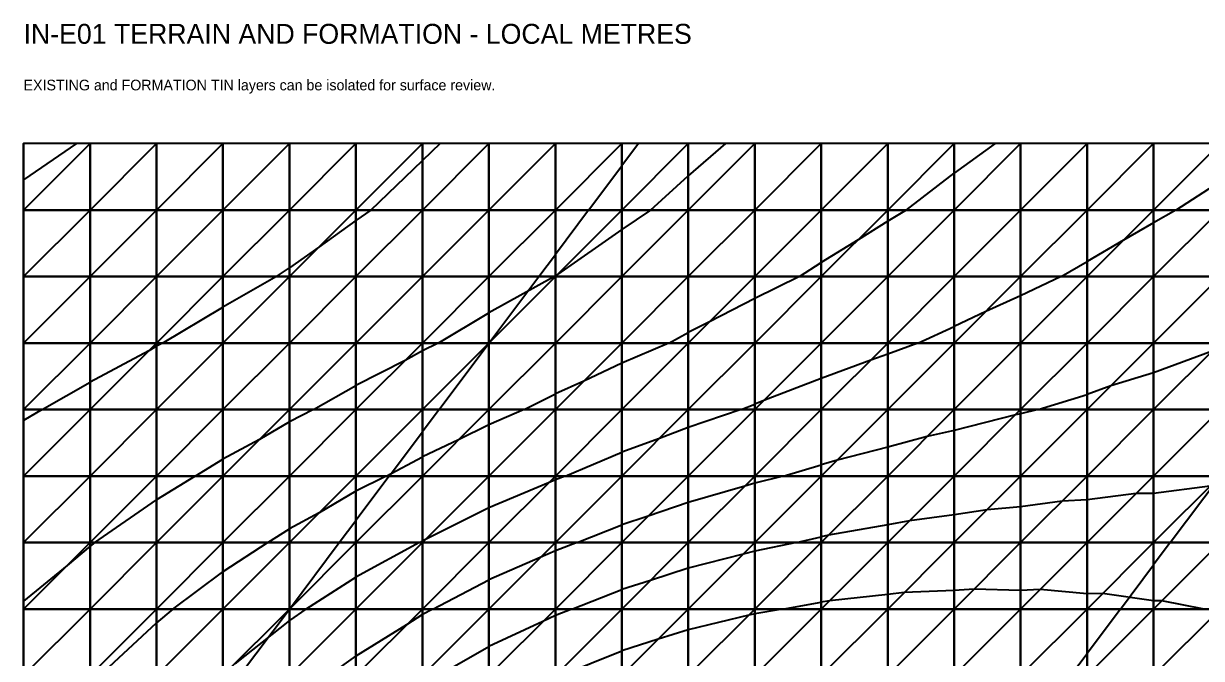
# Model space of a CAD drawing. Header units: metres. Extents: x -8 to 301, y -8 to 258.
# Drawn here: x 0 to 177.2, y 162.6 to 258 of the extents above; entities that cross this region are included whole.
import ezdxf

# ---------------------------------------------------------------- set-up
doc = ezdxf.new("R2010")
doc.units = ezdxf.units.M
for name, color, linetype in [('BOUNDARY', 7, 'Continuous'), ('EXISTING_CONTOUR', 8, 'Continuous'), ('EXISTING_TIN', 8, 'Continuous'), ('FORMATION_CONTOUR', 4, 'Continuous'), ('FORMATION_TIN', 4, 'Continuous'), ('SECTION', 3, 'Continuous'), ('TEXT', 7, 'Continuous')]:
    doc.layers.add(name, color=color, linetype=linetype)

msp = doc.modelspace()

# ---------------------------------------------------------------- linework, layer by layer
at = {"layer": 'BOUNDARY'}
msp.add_lwpolyline([(0, 0), (300, 0), (300, 240), (0, 240)], close=True, dxfattribs=at)
at = {"layer": 'EXISTING_CONTOUR'}
for p, q in [((7.95, 240, 101), (0, 234.57, 101)), ((62.65, 240, 101.5), (60, 237.44, 101.5)), ((105.62, 240, 102), (100, 235.14, 102)), ((146.15, 240, 102.5), (140, 235.53, 102.5)), ((52.24, 230, 101.5), (60, 237.44, 101.5)), ((94.34, 230, 102), (100, 235.14, 102)), ((132.78, 230, 102.5), (140, 235.53, 102.5)), ((173.34, 230, 103), (180, 234.32, 103)), ((52.24, 230, 101.5), (50, 228.41, 101.5)), ((94.34, 230, 102), (90, 227.1, 102)), ((132.78, 230, 102.5), (130, 228.31, 102.5)), ((173.34, 230, 103), (170, 228.07, 103)), ((50, 228.41, 101.5), (44.42, 224.42, 101.5)), ((90, 227.1, 102), (80.31, 220.31, 102)), ((130, 228.31, 102.5), (125.54, 225.54, 102.5)), ((170, 228.07, 103), (165.49, 225.49, 103)), ((125.54, 225.54, 102.5), (120, 222.11, 102.5)), ((165.49, 225.49, 103), (160, 222.29, 103)), ((44.42, 224.42, 101.5), (40, 221.34, 101.5)), ((116.71, 220, 102.5), (120, 222.11, 102.5)), ((156.07, 220, 103), (160, 222.29, 103)), ((38.07, 220, 101.5), (30, 215.39, 101.5)), ((38.07, 220, 101.5), (40, 221.34, 101.5)), ((79.86, 220, 102), (70, 214.54, 102)), ((79.86, 220, 102), (80, 220.1, 102)), ((80.31, 220.31, 102), (80, 220.1, 102)), ((116.71, 220, 102.5), (110, 216.69, 102.5)), ((156.07, 220, 103), (150, 217.13, 103)), ((110, 216.69, 102.5), (103.2, 213.2, 102.5)), ((150, 217.13, 103), (144.77, 214.77, 103)), ((20.91, 210, 101.5), (30, 215.39, 101.5)), ((62.38, 210, 102), (70, 214.54, 102)), ((144.77, 214.77, 103), (140, 212.52, 103)), ((103.2, 213.2, 102.5), (100, 211.58, 102.5)), ((97.06, 210, 102.5), (100, 211.58, 102.5)), ((134.54, 210, 103), (140, 212.52, 103)), ((20, 209.52, 101.5), (18.85, 208.85, 101.5)), ((20.91, 210, 101.5), (20, 209.52, 101.5)), ((62.38, 210, 102), (60, 208.83, 102)), ((97.06, 210, 102.5), (90, 206.98, 102.5)), ((134.54, 210, 103), (130, 208.35, 103)), ((18.85, 208.85, 101.5), (10, 204.14, 101.5)), ((57.4, 207.4, 102), (50, 203.62, 102)), ((60, 208.83, 102), (57.4, 207.4, 102)), ((127.45, 207.45, 103), (120, 204.66, 103)), ((130, 208.35, 103), (127.45, 207.45, 103)), ((178.8, 208.8, 103.5), (170, 205.52, 103.5)), ((90, 206.98, 102.5), (84.28, 204.28, 102.5)), ((2.82, 200, 101.5), (10, 204.14, 101.5)), ((84.28, 204.28, 102.5), (80, 202.35, 102.5)), ((120, 204.66, 103), (111.38, 201.38, 103)), ((170, 205.52, 103.5), (163.56, 203.56, 103.5)), ((43.61, 200, 102), (50, 203.62, 102)), ((75.31, 200, 102.5), (80, 202.35, 102.5)), ((152.62, 200, 103.5), (160, 202.27, 103.5)), ((163.56, 203.56, 103.5), (160, 202.27, 103.5)), ((107.95, 200, 103), (110, 200.84, 103)), ((111.38, 201.38, 103), (110, 200.84, 103)), ((2.82, 200, 101.5), (0, 198.36, 101.5)), ((43.61, 200, 102), (40, 198.14, 102)), ((75.31, 200, 102.5), (70, 197.71, 102.5)), ((107.95, 200, 103), (100, 197.31, 103)), ((149.2, 199.2, 103.5), (140, 196.86, 103.5)), ((150, 199.35, 103.5), (149.2, 199.2, 103.5)), ((152.62, 200, 103.5), (150, 199.35, 103.5)), ((40, 198.14, 102), (35.49, 195.49, 102)), ((70, 197.71, 102.5), (65.43, 195.43, 102.5)), ((100, 197.31, 103), (95.67, 195.67, 103)), ((140, 196.86, 103.5), (135.95, 195.95, 103.5)), ((35.49, 195.49, 102), (30, 192.55, 102)), ((65.43, 195.43, 102.5), (60, 192.92, 102.5)), ((95.67, 195.67, 103), (90, 193.58, 103)), ((135.95, 195.95, 103.5), (130, 194.35, 103.5)), ((81.49, 190, 103), (90, 193.58, 103)), ((130, 194.35, 103.5), (122.39, 192.39, 103.5)), ((25.81, 190, 102), (30, 192.55, 102)), ((54.53, 190, 102.5), (60, 192.92, 102.5)), ((114.25, 190, 103.5), (120, 191.7, 103.5)), ((122.39, 192.39, 103.5), (120, 191.7, 103.5)), ((25.81, 190, 102), (20, 186.45, 102)), ((54.53, 190, 102.5), (50, 187.72, 102.5)), ((81.49, 190, 103), (80, 189.44, 103)), ((114.25, 190, 103.5), (110, 188.93, 103.5)), ((78.98, 188.98, 103), (70, 185.22, 103)), ((80, 189.44, 103), (78.98, 188.98, 103)), ((108.5, 188.5, 103.5), (100, 186.03, 103.5)), ((110, 188.93, 103.5), (108.5, 188.5, 103.5)), ((178.47, 188.47, 104), (170, 187.4, 104)), ((10.7, 180, 102), (20, 186.45, 102)), ((50, 187.72, 102.5), (44.46, 184.46, 102.5)), ((156.25, 186.25, 104), (150, 185.37, 104)), ((160, 186.41, 104), (156.25, 186.25, 104)), ((167.37, 187.37, 104), (160, 186.41, 104)), ((170, 187.4, 104), (167.37, 187.37, 104)), ((44.46, 184.46, 102.5), (40, 182.05, 102.5)), ((70, 185.22, 103), (60.46, 180.46, 103)), ((100, 186.03, 103.5), (93.98, 183.98, 103.5)), ((144.95, 184.95, 104), (140, 184.16, 104)), ((150, 185.37, 104), (144.95, 184.95, 104)), ((83.29, 180, 103.5), (90, 182.66, 103.5)), ((93.98, 183.98, 103.5), (90, 182.66, 103.5)), ((130, 182.69, 104), (121.1, 181.1, 104)), ((133.3, 183.3, 104), (130, 182.69, 104)), ((140, 184.16, 104), (133.3, 183.3, 104)), ((36.74, 180, 102.5), (40, 182.05, 102.5)), ((116.27, 180, 104), (120, 180.86, 104)), ((121.1, 181.1, 104), (120, 180.86, 104)), ((10, 179.47, 102), (6.56, 176.56, 102)), ((10.7, 180, 102), (10, 179.47, 102)), ((36.74, 180, 102.5), (30, 175.61, 102.5)), ((59.55, 180, 103), (50, 174.82, 103)), ((59.55, 180, 103), (60, 180.25, 103)), ((60.46, 180.46, 103), (60, 180.25, 103)), ((83.29, 180, 103.5), (80, 178.78, 103.5)), ((116.27, 180, 104), (110, 178.71, 104)), ((77.74, 177.74, 103.5), (70, 174.42, 103.5)), ((80, 178.78, 103.5), (77.74, 177.74, 103.5)), ((108.28, 178.28, 104), (100, 176.14, 104)), ((110, 178.71, 104), (108.28, 178.28, 104)), ((6.56, 176.56, 102), (0, 171.21, 102)), ((22.47, 170, 102.5), (30, 175.61, 102.5)), ((100, 176.14, 104), (94.31, 174.31, 104)), ((42.48, 170, 103), (50, 174.82, 103)), ((61.55, 170, 103.5), (70, 174.42, 103.5)), ((94.31, 174.31, 104), (90, 172.95, 104)), ((82.46, 170, 104), (90, 172.95, 104)), ((130, 172.2, 104.5), (121.24, 171.24, 104.5)), ((132.48, 172.48, 104.5), (130, 172.2, 104.5)), ((140, 172.78, 104.5), (132.48, 172.48, 104.5)), ((142.99, 172.99, 104.5), (140, 172.78, 104.5)), ((150, 172.82, 104.5), (142.99, 172.99, 104.5)), ((152.93, 172.93, 104.5), (150, 172.82, 104.5)), ((160, 172.31, 104.5), (152.93, 172.93, 104.5)), ((162.33, 172.33, 104.5), (160, 172.31, 104.5)), ((170, 171.24, 104.5), (162.33, 172.33, 104.5)), ((114.18, 170, 104.5), (120, 171.05, 104.5)), ((121.24, 171.24, 104.5), (120, 171.05, 104.5)), ((171.23, 171.23, 104.5), (170, 171.24, 104.5)), ((177.61, 170, 104.5), (171.23, 171.23, 104.5)), ((22.47, 170, 102.5), (20, 167.93, 102.5)), ((42.48, 170, 103), (40, 168.29, 103)), ((60, 169.17, 103.5), (57.63, 167.63, 103.5)), ((61.55, 170, 103.5), (60, 169.17, 103.5)), ((80, 169.05, 104), (78.13, 168.13, 104)), ((82.46, 170, 104), (80, 169.05, 104)), ((109.09, 169.09, 104.5), (100, 166.91, 104.5)), ((110, 169.3, 104.5), (109.09, 169.09, 104.5)), ((114.18, 170, 104.5), (110, 169.3, 104.5)), ((11.48, 160, 102.5), (20, 167.93, 102.5)), ((40, 168.29, 103), (31.78, 161.78, 103)), ((57.63, 167.63, 103.5), (50, 162.95, 103.5)), ((78.13, 168.13, 104), (70, 164.37, 104)), ((100, 166.91, 104.5), (95.46, 165.46, 104.5)), ((95.46, 165.46, 104.5), (90, 163.75, 104.5)), ((62.35, 160, 104), (70, 164.37, 104)), ((80.76, 160, 104.5), (90, 163.75, 104.5)), ((45.91, 160, 103.5), (50, 162.95, 103.5))]:
    msp.add_line(p, q, dxfattribs=at)
at = {"layer": 'EXISTING_TIN'}
for points in [[(0, 230, 101.05), (10, 230, 101.12), (10, 240, 101.02)], [(0, 230, 101.05), (10, 240, 101.02), (0, 240, 100.94)], [(10, 230, 101.12), (20, 230, 101.2), (20, 240, 101.1)], [(10, 230, 101.12), (20, 240, 101.1), (10, 240, 101.02)], [(20, 230, 101.2), (30, 230, 101.28), (30, 240, 101.18)], [(20, 230, 101.2), (30, 240, 101.18), (20, 240, 101.1)], [(30, 230, 101.28), (40, 230, 101.38), (40, 240, 101.27)], [(30, 230, 101.28), (40, 240, 101.27), (30, 240, 101.18)], [(40, 230, 101.38), (50, 230, 101.48), (50, 240, 101.37)], [(40, 230, 101.38), (50, 240, 101.37), (40, 240, 101.27)], [(50, 230, 101.48), (60, 230, 101.58), (60, 240, 101.47)], [(50, 230, 101.48), (60, 240, 101.47), (50, 240, 101.37)], [(60, 230, 101.58), (70, 230, 101.7), (70, 240, 101.58)], [(60, 230, 101.58), (70, 240, 101.58), (60, 240, 101.47)], [(70, 230, 101.7), (80, 230, 101.82), (80, 240, 101.69)], [(70, 230, 101.7), (80, 240, 101.69), (70, 240, 101.58)], [(80, 230, 101.82), (90, 230, 101.94), (90, 240, 101.81)], [(80, 230, 101.82), (90, 240, 101.81), (80, 240, 101.69)], [(90, 230, 101.94), (100, 230, 102.07), (100, 240, 101.93)], [(90, 230, 101.94), (100, 240, 101.93), (90, 240, 101.81)], [(100, 230, 102.07), (110, 230, 102.2), (110, 240, 102.05)], [(100, 230, 102.07), (110, 240, 102.05), (100, 240, 101.93)], [(110, 230, 102.2), (120, 230, 102.33), (120, 240, 102.18)], [(110, 230, 102.2), (120, 240, 102.18), (110, 240, 102.05)], [(120, 230, 102.33), (130, 230, 102.46), (130, 240, 102.3)], [(120, 230, 102.33), (130, 240, 102.3), (120, 240, 102.18)], [(130, 230, 102.46), (140, 230, 102.59), (140, 240, 102.42)], [(130, 230, 102.46), (140, 240, 102.42), (130, 240, 102.3)], [(140, 230, 102.59), (150, 230, 102.72), (150, 240, 102.55)], [(140, 230, 102.59), (150, 240, 102.55), (140, 240, 102.42)], [(150, 230, 102.72), (160, 230, 102.84), (160, 240, 102.67)], [(150, 230, 102.72), (160, 240, 102.67), (150, 240, 102.55)], [(160, 230, 102.84), (170, 230, 102.96), (170, 240, 102.78)], [(160, 230, 102.84), (170, 240, 102.78), (160, 240, 102.67)], [(170, 230, 102.96), (180, 230, 103.08), (180, 240, 102.9)], [(170, 230, 102.96), (180, 240, 102.9), (170, 240, 102.78)], [(0, 220, 101.18), (10, 220, 101.25), (10, 230, 101.12)], [(0, 220, 101.18), (10, 230, 101.12), (0, 230, 101.05)], [(10, 220, 101.25), (20, 220, 101.33), (20, 230, 101.2)], [(10, 220, 101.25), (20, 230, 101.2), (10, 230, 101.12)], [(20, 220, 101.33), (30, 220, 101.42), (30, 230, 101.28)], [(20, 220, 101.33), (30, 230, 101.28), (20, 230, 101.2)], [(30, 220, 101.42), (40, 220, 101.52), (40, 230, 101.38)], [(30, 220, 101.42), (40, 230, 101.38), (30, 230, 101.28)], [(40, 220, 101.52), (50, 220, 101.63), (50, 230, 101.48)], [(40, 220, 101.52), (50, 230, 101.48), (40, 230, 101.38)], [(50, 220, 101.63), (60, 220, 101.75), (60, 230, 101.58)], [(50, 220, 101.63), (60, 230, 101.58), (50, 230, 101.48)], [(60, 220, 101.75), (70, 220, 101.87), (70, 230, 101.7)], [(60, 220, 101.75), (70, 230, 101.7), (60, 230, 101.58)], [(70, 220, 101.87), (80, 220, 102), (80, 230, 101.82)], [(70, 220, 101.87), (80, 230, 101.82), (70, 230, 101.7)], [(80, 220, 102), (90, 220, 102.14), (90, 230, 101.94)], [(80, 220, 102), (90, 230, 101.94), (80, 230, 101.82)], [(90, 220, 102.14), (100, 220, 102.27), (100, 230, 102.07)], [(90, 220, 102.14), (100, 230, 102.07), (90, 230, 101.94)], [(100, 220, 102.27), (110, 220, 102.41), (110, 230, 102.2)], [(100, 220, 102.27), (110, 230, 102.2), (100, 230, 102.07)], [(110, 220, 102.41), (120, 220, 102.54), (120, 230, 102.33)], [(110, 220, 102.41), (120, 230, 102.33), (110, 230, 102.2)], [(120, 220, 102.54), (130, 220, 102.68), (130, 230, 102.46)], [(120, 220, 102.54), (130, 230, 102.46), (120, 230, 102.33)], [(130, 220, 102.68), (140, 220, 102.8), (140, 230, 102.59)], [(130, 220, 102.68), (140, 230, 102.59), (130, 230, 102.46)], [(140, 220, 102.8), (150, 220, 102.93), (150, 230, 102.72)], [(140, 220, 102.8), (150, 230, 102.72), (140, 230, 102.59)], [(150, 220, 102.93), (160, 220, 103.05), (160, 230, 102.84)], [(150, 220, 102.93), (160, 230, 102.84), (150, 230, 102.72)], [(160, 220, 103.05), (170, 220, 103.16), (170, 230, 102.96)], [(160, 220, 103.05), (170, 230, 102.96), (160, 230, 102.84)], [(170, 220, 103.16), (180, 220, 103.27), (180, 230, 103.08)], [(170, 220, 103.16), (180, 230, 103.08), (170, 230, 102.96)], [(0, 210, 101.32), (10, 210, 101.4), (10, 220, 101.25)], [(0, 210, 101.32), (10, 220, 101.25), (0, 220, 101.18)], [(10, 210, 101.4), (20, 210, 101.49), (20, 220, 101.33)], [(10, 210, 101.4), (20, 220, 101.33), (10, 220, 101.25)], [(20, 210, 101.49), (30, 210, 101.59), (30, 220, 101.42)], [(20, 210, 101.49), (30, 220, 101.42), (20, 220, 101.33)], [(30, 210, 101.59), (40, 210, 101.71), (40, 220, 101.52)], [(30, 210, 101.59), (40, 220, 101.52), (30, 220, 101.42)], [(40, 210, 101.71), (50, 210, 101.83), (50, 220, 101.63)], [(40, 210, 101.71), (50, 220, 101.63), (40, 220, 101.52)], [(50, 210, 101.83), (60, 210, 101.97), (60, 220, 101.75)], [(50, 210, 101.83), (60, 220, 101.75), (50, 220, 101.63)], [(60, 210, 101.97), (70, 210, 102.11), (70, 220, 101.87)], [(60, 210, 101.97), (70, 220, 101.87), (60, 220, 101.75)], [(70, 210, 102.11), (80, 210, 102.25), (80, 220, 102)], [(70, 210, 102.11), (80, 220, 102), (70, 220, 101.87)], [(80, 210, 102.25), (90, 210, 102.4), (90, 220, 102.14)], [(80, 210, 102.25), (90, 220, 102.14), (80, 220, 102)], [(90, 210, 102.4), (100, 210, 102.54), (100, 220, 102.27)], [(90, 210, 102.4), (100, 220, 102.27), (90, 220, 102.14)], [(100, 210, 102.54), (110, 210, 102.68), (110, 220, 102.41)], [(100, 210, 102.54), (110, 220, 102.41), (100, 220, 102.27)], [(110, 210, 102.68), (120, 210, 102.82), (120, 220, 102.54)], [(110, 210, 102.68), (120, 220, 102.54), (110, 220, 102.41)], [(120, 210, 102.82), (130, 210, 102.95), (130, 220, 102.68)], [(120, 210, 102.82), (130, 220, 102.68), (120, 220, 102.54)], [(130, 210, 102.95), (140, 210, 103.07), (140, 220, 102.8)], [(130, 210, 102.95), (140, 220, 102.8), (130, 220, 102.68)], [(140, 210, 103.07), (150, 210, 103.18), (150, 220, 102.93)], [(140, 210, 103.07), (150, 220, 102.93), (140, 220, 102.8)], [(150, 210, 103.18), (160, 210, 103.29), (160, 220, 103.05)], [(150, 210, 103.18), (160, 220, 103.05), (150, 220, 102.93)], [(160, 210, 103.29), (170, 210, 103.39), (170, 220, 103.16)], [(160, 210, 103.29), (170, 220, 103.16), (160, 220, 103.05)], [(170, 210, 103.39), (180, 210, 103.48), (180, 220, 103.27)], [(170, 210, 103.39), (180, 220, 103.27), (170, 220, 103.16)], [(0, 200, 101.47), (10, 200, 101.57), (10, 210, 101.4)], [(0, 200, 101.47), (10, 210, 101.4), (0, 210, 101.32)], [(10, 200, 101.57), (20, 200, 101.68), (20, 210, 101.49)], [(10, 200, 101.57), (20, 210, 101.49), (10, 210, 101.4)], [(20, 200, 101.68), (30, 200, 101.81), (30, 210, 101.59)], [(20, 200, 101.68), (30, 210, 101.59), (20, 210, 101.49)], [(30, 200, 101.81), (40, 200, 101.95), (40, 210, 101.71)], [(30, 200, 101.81), (40, 210, 101.71), (30, 210, 101.59)], [(40, 200, 101.95), (50, 200, 102.1), (50, 210, 101.83)], [(40, 200, 101.95), (50, 210, 101.83), (40, 210, 101.71)], [(50, 200, 102.1), (60, 200, 102.25), (60, 210, 101.97)], [(50, 200, 102.1), (60, 210, 101.97), (50, 210, 101.83)], [(60, 200, 102.25), (70, 200, 102.41), (70, 210, 102.11)], [(60, 200, 102.25), (70, 210, 102.11), (60, 210, 101.97)], [(70, 200, 102.41), (80, 200, 102.58), (80, 210, 102.25)], [(70, 200, 102.41), (80, 210, 102.25), (70, 210, 102.11)], [(80, 200, 102.58), (90, 200, 102.74), (90, 210, 102.4)], [(80, 200, 102.58), (90, 210, 102.4), (80, 210, 102.25)], [(90, 200, 102.74), (100, 200, 102.89), (100, 210, 102.54)], [(90, 200, 102.74), (100, 210, 102.54), (90, 210, 102.4)], [(100, 200, 102.89), (110, 200, 103.03), (110, 210, 102.68)], [(100, 200, 102.89), (110, 210, 102.68), (100, 210, 102.54)], [(110, 200, 103.03), (120, 200, 103.16), (120, 210, 102.82)], [(110, 200, 103.03), (120, 210, 102.82), (110, 210, 102.68)], [(120, 200, 103.16), (130, 200, 103.28), (130, 210, 102.95)], [(120, 200, 103.16), (130, 210, 102.95), (120, 210, 102.82)], [(130, 200, 103.28), (140, 200, 103.38), (140, 210, 103.07)], [(130, 200, 103.28), (140, 210, 103.07), (130, 210, 102.95)], [(140, 200, 103.38), (150, 200, 103.48), (150, 210, 103.18)], [(140, 200, 103.38), (150, 210, 103.18), (140, 210, 103.07)], [(150, 200, 103.48), (160, 200, 103.56), (160, 210, 103.29)], [(150, 200, 103.48), (160, 210, 103.29), (150, 210, 103.18)], [(160, 200, 103.56), (170, 200, 103.64), (170, 210, 103.39)], [(160, 200, 103.56), (170, 210, 103.39), (160, 210, 103.29)], [(170, 200, 103.64), (180, 200, 103.71), (180, 210, 103.48)], [(170, 200, 103.64), (180, 210, 103.48), (170, 210, 103.39)], [(0, 190, 101.64), (10, 190, 101.77), (10, 200, 101.57)], [(0, 190, 101.64), (10, 200, 101.57), (0, 200, 101.47)], [(10, 190, 101.77), (20, 190, 101.91), (20, 200, 101.68)], [(10, 190, 101.77), (20, 200, 101.68), (10, 200, 101.57)], [(20, 190, 101.91), (30, 190, 102.07), (30, 200, 101.81)], [(20, 190, 101.91), (30, 200, 101.81), (20, 200, 101.68)], [(30, 190, 102.07), (40, 190, 102.23), (40, 200, 101.95)], [(30, 190, 102.07), (40, 200, 101.95), (30, 200, 101.81)], [(40, 190, 102.23), (50, 190, 102.42), (50, 200, 102.1)], [(40, 190, 102.23), (50, 200, 102.1), (40, 200, 101.95)], [(50, 190, 102.42), (60, 190, 102.6), (60, 200, 102.25)], [(50, 190, 102.42), (60, 200, 102.25), (50, 200, 102.1)], [(60, 190, 102.6), (70, 190, 102.79), (70, 200, 102.41)], [(60, 190, 102.6), (70, 200, 102.41), (60, 200, 102.25)], [(70, 190, 102.79), (80, 190, 102.97), (80, 200, 102.58)], [(70, 190, 102.79), (80, 200, 102.58), (70, 200, 102.41)], [(80, 190, 102.97), (90, 190, 103.15), (90, 200, 102.74)], [(80, 190, 102.97), (90, 200, 102.74), (80, 200, 102.58)], [(90, 190, 103.15), (100, 190, 103.31), (100, 200, 102.89)], [(90, 190, 103.15), (100, 200, 102.89), (90, 200, 102.74)], [(100, 190, 103.31), (110, 190, 103.45), (110, 200, 103.03)], [(100, 190, 103.31), (110, 200, 103.03), (100, 200, 102.89)], [(110, 190, 103.45), (120, 190, 103.57), (120, 200, 103.16)], [(110, 190, 103.45), (120, 200, 103.16), (110, 200, 103.03)], [(120, 190, 103.57), (130, 190, 103.67), (130, 200, 103.28)], [(120, 190, 103.57), (130, 200, 103.28), (120, 200, 103.16)], [(130, 190, 103.67), (140, 190, 103.75), (140, 200, 103.38)], [(130, 190, 103.67), (140, 200, 103.38), (130, 200, 103.28)], [(140, 190, 103.75), (150, 190, 103.82), (150, 200, 103.48)], [(140, 190, 103.75), (150, 200, 103.48), (140, 200, 103.38)], [(150, 190, 103.82), (160, 190, 103.88), (160, 200, 103.56)], [(150, 190, 103.82), (160, 200, 103.56), (150, 200, 103.48)], [(160, 190, 103.88), (170, 190, 103.92), (170, 200, 103.64)], [(160, 190, 103.88), (170, 200, 103.64), (160, 200, 103.56)], [(170, 190, 103.92), (180, 190, 103.96), (180, 200, 103.71)], [(170, 190, 103.92), (180, 200, 103.71), (170, 200, 103.64)], [(0, 180, 101.83), (10, 180, 101.99), (10, 190, 101.77)], [(0, 180, 101.83), (10, 190, 101.77), (0, 190, 101.64)], [(10, 180, 101.99), (20, 180, 102.16), (20, 190, 101.91)], [(10, 180, 101.99), (20, 190, 101.91), (10, 190, 101.77)], [(20, 180, 102.16), (30, 180, 102.36), (30, 190, 102.07)], [(20, 180, 102.16), (30, 190, 102.07), (20, 190, 101.91)], [(30, 180, 102.36), (40, 180, 102.57), (40, 190, 102.23)], [(30, 180, 102.36), (40, 190, 102.23), (30, 190, 102.07)], [(40, 180, 102.57), (50, 180, 102.79), (50, 190, 102.42)], [(40, 180, 102.57), (50, 190, 102.42), (40, 190, 102.23)], [(50, 180, 102.79), (60, 180, 103.01), (60, 190, 102.6)], [(50, 180, 102.79), (60, 190, 102.6), (50, 190, 102.42)], [(60, 180, 103.01), (70, 180, 103.23), (70, 190, 102.79)], [(60, 180, 103.01), (70, 190, 102.79), (60, 190, 102.6)], [(70, 180, 103.23), (80, 180, 103.44), (80, 190, 102.97)], [(70, 180, 103.23), (80, 190, 102.97), (70, 190, 102.79)], [(80, 180, 103.44), (90, 180, 103.63), (90, 190, 103.15)], [(80, 180, 103.44), (90, 190, 103.15), (80, 190, 102.97)], [(90, 180, 103.63), (100, 180, 103.79), (100, 190, 103.31)], [(90, 180, 103.63), (100, 190, 103.31), (90, 190, 103.15)], [(100, 180, 103.79), (110, 180, 103.93), (110, 190, 103.45)], [(100, 180, 103.79), (110, 190, 103.45), (100, 190, 103.31)], [(110, 180, 103.93), (120, 180, 104.04), (120, 190, 103.57)], [(110, 180, 103.93), (120, 190, 103.57), (110, 190, 103.45)], [(120, 180, 104.04), (130, 180, 104.12), (130, 190, 103.67)], [(120, 180, 104.04), (130, 190, 103.67), (120, 190, 103.57)], [(130, 180, 104.12), (140, 180, 104.17), (140, 190, 103.75)], [(130, 180, 104.12), (140, 190, 103.75), (130, 190, 103.67)], [(140, 180, 104.17), (150, 180, 104.21), (150, 190, 103.82)], [(140, 180, 104.17), (150, 190, 103.82), (140, 190, 103.75)], [(150, 180, 104.21), (160, 180, 104.22), (160, 190, 103.88)], [(150, 180, 104.21), (160, 190, 103.88), (150, 190, 103.82)], [(160, 180, 104.22), (170, 180, 104.22), (170, 190, 103.92)], [(160, 180, 104.22), (170, 190, 103.92), (160, 190, 103.88)], [(170, 180, 104.22), (180, 180, 104.22), (180, 190, 103.96)], [(170, 180, 104.22), (180, 190, 103.96), (170, 190, 103.92)], [(0, 170, 102.02), (10, 170, 102.22), (10, 180, 101.99)], [(0, 170, 102.02), (10, 180, 101.99), (0, 180, 101.83)], [(10, 170, 102.22), (20, 170, 102.44), (20, 180, 102.16)], [(10, 170, 102.22), (20, 180, 102.16), (10, 180, 101.99)], [(20, 170, 102.44), (30, 170, 102.68), (30, 180, 102.36)], [(20, 170, 102.44), (30, 180, 102.36), (20, 180, 102.16)], [(30, 170, 102.68), (40, 170, 102.93), (40, 180, 102.57)], [(30, 170, 102.68), (40, 180, 102.57), (30, 180, 102.36)], [(40, 170, 102.93), (50, 170, 103.2), (50, 180, 102.79)], [(40, 170, 102.93), (50, 180, 102.79), (40, 180, 102.57)], [(50, 170, 103.2), (60, 170, 103.46), (60, 180, 103.01)], [(50, 170, 103.2), (60, 180, 103.01), (50, 180, 102.79)], [(60, 170, 103.46), (70, 170, 103.71), (70, 180, 103.23)], [(60, 170, 103.46), (70, 180, 103.23), (60, 180, 103.01)], [(70, 170, 103.71), (80, 170, 103.95), (80, 180, 103.44)], [(70, 170, 103.71), (80, 180, 103.44), (70, 180, 103.23)], [(80, 170, 103.95), (90, 170, 104.16), (90, 180, 103.63)], [(80, 170, 103.95), (90, 180, 103.63), (80, 180, 103.44)], [(90, 170, 104.16), (100, 170, 104.33), (100, 180, 103.79)], [(90, 170, 104.16), (100, 180, 103.79), (90, 180, 103.63)], [(100, 170, 104.33), (110, 170, 104.46), (110, 180, 103.93)], [(100, 170, 104.33), (110, 180, 103.93), (100, 180, 103.79)], [(110, 170, 104.46), (120, 170, 104.55), (120, 180, 104.04)], [(110, 170, 104.46), (120, 180, 104.04), (110, 180, 103.93)], [(120, 170, 104.55), (130, 170, 104.61), (130, 180, 104.12)], [(120, 170, 104.55), (130, 180, 104.12), (120, 180, 104.04)], [(130, 170, 104.61), (140, 170, 104.63), (140, 180, 104.17)], [(130, 170, 104.61), (140, 180, 104.17), (130, 180, 104.12)], [(140, 170, 104.63), (150, 170, 104.62), (150, 180, 104.21)], [(140, 170, 104.63), (150, 180, 104.21), (140, 180, 104.17)], [(150, 170, 104.62), (160, 170, 104.58), (160, 180, 104.22)], [(150, 170, 104.62), (160, 180, 104.22), (150, 180, 104.21)], [(160, 170, 104.58), (170, 170, 104.54), (170, 180, 104.22)], [(160, 170, 104.58), (170, 180, 104.22), (160, 180, 104.22)], [(170, 170, 104.54), (180, 170, 104.49), (180, 180, 104.22)], [(170, 170, 104.54), (180, 180, 104.22), (170, 180, 104.22)], [(0, 160, 102.22), (10, 160, 102.46), (10, 170, 102.22)], [(0, 160, 102.22), (10, 170, 102.22), (0, 170, 102.02)], [(10, 160, 102.46), (20, 160, 102.73), (20, 170, 102.44)], [(10, 160, 102.46), (20, 170, 102.44), (10, 170, 102.22)], [(20, 160, 102.73), (30, 160, 103.01), (30, 170, 102.68)], [(20, 160, 102.73), (30, 170, 102.68), (20, 170, 102.44)], [(30, 160, 103.01), (40, 160, 103.32), (40, 170, 102.93)], [(30, 160, 103.01), (40, 170, 102.93), (30, 170, 102.68)], [(40, 160, 103.32), (50, 160, 103.63), (50, 170, 103.2)], [(40, 160, 103.32), (50, 170, 103.2), (40, 170, 102.93)], [(50, 160, 103.63), (60, 160, 103.93), (60, 170, 103.46)], [(50, 160, 103.63), (60, 170, 103.46), (50, 170, 103.2)], [(60, 160, 103.93), (70, 160, 104.22), (70, 170, 103.71)], [(60, 160, 103.93), (70, 170, 103.71), (60, 170, 103.46)], [(70, 160, 104.22), (80, 160, 104.48), (80, 170, 103.95)], [(70, 160, 104.22), (80, 170, 103.95), (70, 170, 103.71)], [(80, 160, 104.48), (90, 160, 104.71), (90, 170, 104.16)], [(80, 160, 104.48), (90, 170, 104.16), (80, 170, 103.95)], [(90, 160, 104.71), (100, 160, 104.88), (100, 170, 104.33)], [(90, 160, 104.71), (100, 170, 104.33), (90, 170, 104.16)], [(100, 160, 104.88), (110, 160, 105.01), (110, 170, 104.46)], [(100, 160, 104.88), (110, 170, 104.46), (100, 170, 104.33)], [(110, 160, 105.01), (120, 160, 105.08), (120, 170, 104.55)], [(110, 160, 105.01), (120, 170, 104.55), (110, 170, 104.46)], [(120, 160, 105.08), (130, 160, 105.11), (130, 170, 104.61)], [(120, 160, 105.08), (130, 170, 104.61), (120, 170, 104.55)], [(130, 160, 105.11), (140, 160, 105.09), (140, 170, 104.63)], [(130, 160, 105.11), (140, 170, 104.63), (130, 170, 104.61)], [(140, 160, 105.09), (150, 160, 105.03), (150, 170, 104.62)], [(140, 160, 105.09), (150, 170, 104.62), (140, 170, 104.63)], [(150, 160, 105.03), (160, 160, 104.95), (160, 170, 104.58)], [(150, 160, 105.03), (160, 170, 104.58), (150, 170, 104.62)], [(160, 160, 104.95), (170, 160, 104.85), (170, 170, 104.54)], [(160, 160, 104.95), (170, 170, 104.54), (160, 170, 104.58)], [(170, 160, 104.85), (180, 160, 104.75), (180, 170, 104.49)], [(170, 160, 104.85), (180, 170, 104.49), (170, 170, 104.54)]]:
    msp.add_3dface(points, dxfattribs=at)
at = {"layer": 'FORMATION_CONTOUR'}
for p, q in [((92.5, 240, 104), (90, 236.67, 104)), ((85, 230, 104), (90, 236.67, 104)), ((85, 230, 104), (80, 223.33, 104)), ((77.5, 220, 104), (80, 223.33, 104)), ((70, 210, 104), (77.5, 220, 104)), ((62.5, 200, 104), (70, 210, 104)), ((70, 210, 104), (70, 210, 104)), ((70, 210, 104), (70, 210, 104)), ((62.5, 200, 104), (60, 196.67, 104)), ((55, 190, 104), (60, 196.67, 104)), ((55, 190, 104), (50, 183.33, 104)), ((172.5, 180, 104.5), (180, 190, 104.5)), ((47.5, 180, 104), (50, 183.33, 104)), ((40, 170, 104), (47.5, 180, 104)), ((172.5, 180, 104.5), (170, 176.67, 104.5)), ((165, 170, 104.5), (170, 176.67, 104.5)), ((32.5, 160, 104), (40, 170, 104)), ((40, 170, 104), (40, 170, 104)), ((40, 170, 104), (40, 170, 104)), ((165, 170, 104.5), (160, 163.33, 104.5)), ((157.5, 160, 104.5), (160, 163.33, 104.5))]:
    msp.add_line(p, q, dxfattribs=at)
at = {"layer": 'FORMATION_TIN'}
for points in [[(0, 230, 103.66), (10, 230, 103.7), (10, 240, 103.67)], [(0, 230, 103.66), (10, 240, 103.67), (0, 240, 103.63)], [(10, 230, 103.7), (20, 230, 103.74), (20, 240, 103.71)], [(10, 230, 103.7), (20, 240, 103.71), (10, 240, 103.67)], [(20, 230, 103.74), (30, 230, 103.78), (30, 240, 103.75)], [(20, 230, 103.74), (30, 240, 103.75), (20, 240, 103.71)], [(30, 230, 103.78), (40, 230, 103.82), (40, 240, 103.79)], [(30, 230, 103.78), (40, 240, 103.79), (30, 240, 103.75)], [(40, 230, 103.82), (50, 230, 103.86), (50, 240, 103.83)], [(40, 230, 103.82), (50, 240, 103.83), (40, 240, 103.79)], [(50, 230, 103.86), (60, 230, 103.9), (60, 240, 103.87)], [(50, 230, 103.86), (60, 240, 103.87), (50, 240, 103.83)], [(60, 230, 103.9), (70, 230, 103.94), (70, 240, 103.91)], [(60, 230, 103.9), (70, 240, 103.91), (60, 240, 103.87)], [(70, 230, 103.94), (80, 230, 103.98), (80, 240, 103.95)], [(70, 230, 103.94), (80, 240, 103.95), (70, 240, 103.91)], [(80, 230, 103.98), (90, 230, 104.02), (90, 240, 103.99)], [(80, 230, 103.98), (90, 240, 103.99), (80, 240, 103.95)], [(90, 230, 104.02), (100, 230, 104.06), (100, 240, 104.03)], [(90, 230, 104.02), (100, 240, 104.03), (90, 240, 103.99)], [(100, 230, 104.06), (110, 230, 104.1), (110, 240, 104.07)], [(100, 230, 104.06), (110, 240, 104.07), (100, 240, 104.03)], [(110, 230, 104.1), (120, 230, 104.14), (120, 240, 104.11)], [(110, 230, 104.1), (120, 240, 104.11), (110, 240, 104.07)], [(120, 230, 104.14), (130, 230, 104.18), (130, 240, 104.15)], [(120, 230, 104.14), (130, 240, 104.15), (120, 240, 104.11)], [(130, 230, 104.18), (140, 230, 104.22), (140, 240, 104.19)], [(130, 230, 104.18), (140, 240, 104.19), (130, 240, 104.15)], [(140, 230, 104.22), (150, 230, 104.26), (150, 240, 104.23)], [(140, 230, 104.22), (150, 240, 104.23), (140, 240, 104.19)], [(150, 230, 104.26), (160, 230, 104.3), (160, 240, 104.27)], [(150, 230, 104.26), (160, 240, 104.27), (150, 240, 104.23)], [(160, 230, 104.3), (170, 230, 104.34), (170, 240, 104.31)], [(160, 230, 104.3), (170, 240, 104.31), (160, 240, 104.27)], [(170, 230, 104.34), (180, 230, 104.38), (180, 240, 104.35)], [(170, 230, 104.34), (180, 240, 104.35), (170, 240, 104.31)], [(0, 220, 103.69), (10, 220, 103.73), (10, 230, 103.7)], [(0, 220, 103.69), (10, 230, 103.7), (0, 230, 103.66)], [(10, 220, 103.73), (20, 220, 103.77), (20, 230, 103.74)], [(10, 220, 103.73), (20, 230, 103.74), (10, 230, 103.7)], [(20, 220, 103.77), (30, 220, 103.81), (30, 230, 103.78)], [(20, 220, 103.77), (30, 230, 103.78), (20, 230, 103.74)], [(30, 220, 103.81), (40, 220, 103.85), (40, 230, 103.82)], [(30, 220, 103.81), (40, 230, 103.82), (30, 230, 103.78)], [(40, 220, 103.85), (50, 220, 103.89), (50, 230, 103.86)], [(40, 220, 103.85), (50, 230, 103.86), (40, 230, 103.82)], [(50, 220, 103.89), (60, 220, 103.93), (60, 230, 103.9)], [(50, 220, 103.89), (60, 230, 103.9), (50, 230, 103.86)], [(60, 220, 103.93), (70, 220, 103.97), (70, 230, 103.94)], [(60, 220, 103.93), (70, 230, 103.94), (60, 230, 103.9)], [(70, 220, 103.97), (80, 220, 104.01), (80, 230, 103.98)], [(70, 220, 103.97), (80, 230, 103.98), (70, 230, 103.94)], [(80, 220, 104.01), (90, 220, 104.05), (90, 230, 104.02)], [(80, 220, 104.01), (90, 230, 104.02), (80, 230, 103.98)], [(90, 220, 104.05), (100, 220, 104.09), (100, 230, 104.06)], [(90, 220, 104.05), (100, 230, 104.06), (90, 230, 104.02)], [(100, 220, 104.09), (110, 220, 104.13), (110, 230, 104.1)], [(100, 220, 104.09), (110, 230, 104.1), (100, 230, 104.06)], [(110, 220, 104.13), (120, 220, 104.17), (120, 230, 104.14)], [(110, 220, 104.13), (120, 230, 104.14), (110, 230, 104.1)], [(120, 220, 104.17), (130, 220, 104.21), (130, 230, 104.18)], [(120, 220, 104.17), (130, 230, 104.18), (120, 230, 104.14)], [(130, 220, 104.21), (140, 220, 104.25), (140, 230, 104.22)], [(130, 220, 104.21), (140, 230, 104.22), (130, 230, 104.18)], [(140, 220, 104.25), (150, 220, 104.29), (150, 230, 104.26)], [(140, 220, 104.25), (150, 230, 104.26), (140, 230, 104.22)], [(150, 220, 104.29), (160, 220, 104.33), (160, 230, 104.3)], [(150, 220, 104.29), (160, 230, 104.3), (150, 230, 104.26)], [(160, 220, 104.33), (170, 220, 104.37), (170, 230, 104.34)], [(160, 220, 104.33), (170, 230, 104.34), (160, 230, 104.3)], [(170, 220, 104.37), (180, 220, 104.41), (180, 230, 104.38)], [(170, 220, 104.37), (180, 230, 104.38), (170, 230, 104.34)], [(0, 210, 103.72), (10, 210, 103.76), (10, 220, 103.73)], [(0, 210, 103.72), (10, 220, 103.73), (0, 220, 103.69)], [(10, 210, 103.76), (20, 210, 103.8), (20, 220, 103.77)], [(10, 210, 103.76), (20, 220, 103.77), (10, 220, 103.73)], [(20, 210, 103.8), (30, 210, 103.84), (30, 220, 103.81)], [(20, 210, 103.8), (30, 220, 103.81), (20, 220, 103.77)], [(30, 210, 103.84), (40, 210, 103.88), (40, 220, 103.85)], [(30, 210, 103.84), (40, 220, 103.85), (30, 220, 103.81)], [(40, 210, 103.88), (50, 210, 103.92), (50, 220, 103.89)], [(40, 210, 103.88), (50, 220, 103.89), (40, 220, 103.85)], [(50, 210, 103.92), (60, 210, 103.96), (60, 220, 103.93)], [(50, 210, 103.92), (60, 220, 103.93), (50, 220, 103.89)], [(60, 210, 103.96), (70, 210, 104), (70, 220, 103.97)], [(60, 210, 103.96), (70, 220, 103.97), (60, 220, 103.93)], [(70, 210, 104), (80, 210, 104.04), (80, 220, 104.01)], [(70, 210, 104), (80, 220, 104.01), (70, 220, 103.97)], [(80, 210, 104.04), (90, 210, 104.08), (90, 220, 104.05)], [(80, 210, 104.04), (90, 220, 104.05), (80, 220, 104.01)], [(90, 210, 104.08), (100, 210, 104.12), (100, 220, 104.09)], [(90, 210, 104.08), (100, 220, 104.09), (90, 220, 104.05)], [(100, 210, 104.12), (110, 210, 104.16), (110, 220, 104.13)], [(100, 210, 104.12), (110, 220, 104.13), (100, 220, 104.09)], [(110, 210, 104.16), (120, 210, 104.2), (120, 220, 104.17)], [(110, 210, 104.16), (120, 220, 104.17), (110, 220, 104.13)], [(120, 210, 104.2), (130, 210, 104.24), (130, 220, 104.21)], [(120, 210, 104.2), (130, 220, 104.21), (120, 220, 104.17)], [(130, 210, 104.24), (140, 210, 104.28), (140, 220, 104.25)], [(130, 210, 104.24), (140, 220, 104.25), (130, 220, 104.21)], [(140, 210, 104.28), (150, 210, 104.32), (150, 220, 104.29)], [(140, 210, 104.28), (150, 220, 104.29), (140, 220, 104.25)], [(150, 210, 104.32), (160, 210, 104.36), (160, 220, 104.33)], [(150, 210, 104.32), (160, 220, 104.33), (150, 220, 104.29)], [(160, 210, 104.36), (170, 210, 104.4), (170, 220, 104.37)], [(160, 210, 104.36), (170, 220, 104.37), (160, 220, 104.33)], [(170, 210, 104.4), (180, 210, 104.44), (180, 220, 104.41)], [(170, 210, 104.4), (180, 220, 104.41), (170, 220, 104.37)], [(0, 200, 103.75), (10, 200, 103.79), (10, 210, 103.76)], [(0, 200, 103.75), (10, 210, 103.76), (0, 210, 103.72)], [(10, 200, 103.79), (20, 200, 103.83), (20, 210, 103.8)], [(10, 200, 103.79), (20, 210, 103.8), (10, 210, 103.76)], [(20, 200, 103.83), (30, 200, 103.87), (30, 210, 103.84)], [(20, 200, 103.83), (30, 210, 103.84), (20, 210, 103.8)], [(30, 200, 103.87), (40, 200, 103.91), (40, 210, 103.88)], [(30, 200, 103.87), (40, 210, 103.88), (30, 210, 103.84)], [(40, 200, 103.91), (50, 200, 103.95), (50, 210, 103.92)], [(40, 200, 103.91), (50, 210, 103.92), (40, 210, 103.88)], [(50, 200, 103.95), (60, 200, 103.99), (60, 210, 103.96)], [(50, 200, 103.95), (60, 210, 103.96), (50, 210, 103.92)], [(60, 200, 103.99), (70, 200, 104.03), (70, 210, 104)], [(60, 200, 103.99), (70, 210, 104), (60, 210, 103.96)], [(70, 200, 104.03), (80, 200, 104.07), (80, 210, 104.04)], [(70, 200, 104.03), (80, 210, 104.04), (70, 210, 104)], [(80, 200, 104.07), (90, 200, 104.11), (90, 210, 104.08)], [(80, 200, 104.07), (90, 210, 104.08), (80, 210, 104.04)], [(90, 200, 104.11), (100, 200, 104.15), (100, 210, 104.12)], [(90, 200, 104.11), (100, 210, 104.12), (90, 210, 104.08)], [(100, 200, 104.15), (110, 200, 104.19), (110, 210, 104.16)], [(100, 200, 104.15), (110, 210, 104.16), (100, 210, 104.12)], [(110, 200, 104.19), (120, 200, 104.23), (120, 210, 104.2)], [(110, 200, 104.19), (120, 210, 104.2), (110, 210, 104.16)], [(120, 200, 104.23), (130, 200, 104.27), (130, 210, 104.24)], [(120, 200, 104.23), (130, 210, 104.24), (120, 210, 104.2)], [(130, 200, 104.27), (140, 200, 104.31), (140, 210, 104.28)], [(130, 200, 104.27), (140, 210, 104.28), (130, 210, 104.24)], [(140, 200, 104.31), (150, 200, 104.35), (150, 210, 104.32)], [(140, 200, 104.31), (150, 210, 104.32), (140, 210, 104.28)], [(150, 200, 104.35), (160, 200, 104.39), (160, 210, 104.36)], [(150, 200, 104.35), (160, 210, 104.36), (150, 210, 104.32)], [(160, 200, 104.39), (170, 200, 104.43), (170, 210, 104.4)], [(160, 200, 104.39), (170, 210, 104.4), (160, 210, 104.36)], [(170, 200, 104.43), (180, 200, 104.47), (180, 210, 104.44)], [(170, 200, 104.43), (180, 210, 104.44), (170, 210, 104.4)], [(0, 190, 103.78), (10, 190, 103.82), (10, 200, 103.79)], [(0, 190, 103.78), (10, 200, 103.79), (0, 200, 103.75)], [(10, 190, 103.82), (20, 190, 103.86), (20, 200, 103.83)], [(10, 190, 103.82), (20, 200, 103.83), (10, 200, 103.79)], [(20, 190, 103.86), (30, 190, 103.9), (30, 200, 103.87)], [(20, 190, 103.86), (30, 200, 103.87), (20, 200, 103.83)], [(30, 190, 103.9), (40, 190, 103.94), (40, 200, 103.91)], [(30, 190, 103.9), (40, 200, 103.91), (30, 200, 103.87)], [(40, 190, 103.94), (50, 190, 103.98), (50, 200, 103.95)], [(40, 190, 103.94), (50, 200, 103.95), (40, 200, 103.91)], [(50, 190, 103.98), (60, 190, 104.02), (60, 200, 103.99)], [(50, 190, 103.98), (60, 200, 103.99), (50, 200, 103.95)], [(60, 190, 104.02), (70, 190, 104.06), (70, 200, 104.03)], [(60, 190, 104.02), (70, 200, 104.03), (60, 200, 103.99)], [(70, 190, 104.06), (80, 190, 104.1), (80, 200, 104.07)], [(70, 190, 104.06), (80, 200, 104.07), (70, 200, 104.03)], [(80, 190, 104.1), (90, 190, 104.14), (90, 200, 104.11)], [(80, 190, 104.1), (90, 200, 104.11), (80, 200, 104.07)], [(90, 190, 104.14), (100, 190, 104.18), (100, 200, 104.15)], [(90, 190, 104.14), (100, 200, 104.15), (90, 200, 104.11)], [(100, 190, 104.18), (110, 190, 104.22), (110, 200, 104.19)], [(100, 190, 104.18), (110, 200, 104.19), (100, 200, 104.15)], [(110, 190, 104.22), (120, 190, 104.26), (120, 200, 104.23)], [(110, 190, 104.22), (120, 200, 104.23), (110, 200, 104.19)], [(120, 190, 104.26), (130, 190, 104.3), (130, 200, 104.27)], [(120, 190, 104.26), (130, 200, 104.27), (120, 200, 104.23)], [(130, 190, 104.3), (140, 190, 104.34), (140, 200, 104.31)], [(130, 190, 104.3), (140, 200, 104.31), (130, 200, 104.27)], [(140, 190, 104.34), (150, 190, 104.38), (150, 200, 104.35)], [(140, 190, 104.34), (150, 200, 104.35), (140, 200, 104.31)], [(150, 190, 104.38), (160, 190, 104.42), (160, 200, 104.39)], [(150, 190, 104.38), (160, 200, 104.39), (150, 200, 104.35)], [(160, 190, 104.42), (170, 190, 104.46), (170, 200, 104.43)], [(160, 190, 104.42), (170, 200, 104.43), (160, 200, 104.39)], [(170, 190, 104.46), (180, 190, 104.5), (180, 200, 104.47)], [(170, 190, 104.46), (180, 200, 104.47), (170, 200, 104.43)], [(0, 180, 103.81), (10, 180, 103.85), (10, 190, 103.82)], [(0, 180, 103.81), (10, 190, 103.82), (0, 190, 103.78)], [(10, 180, 103.85), (20, 180, 103.89), (20, 190, 103.86)], [(10, 180, 103.85), (20, 190, 103.86), (10, 190, 103.82)], [(20, 180, 103.89), (30, 180, 103.93), (30, 190, 103.9)], [(20, 180, 103.89), (30, 190, 103.9), (20, 190, 103.86)], [(30, 180, 103.93), (40, 180, 103.97), (40, 190, 103.94)], [(30, 180, 103.93), (40, 190, 103.94), (30, 190, 103.9)], [(40, 180, 103.97), (50, 180, 104.01), (50, 190, 103.98)], [(40, 180, 103.97), (50, 190, 103.98), (40, 190, 103.94)], [(50, 180, 104.01), (60, 180, 104.05), (60, 190, 104.02)], [(50, 180, 104.01), (60, 190, 104.02), (50, 190, 103.98)], [(60, 180, 104.05), (70, 180, 104.09), (70, 190, 104.06)], [(60, 180, 104.05), (70, 190, 104.06), (60, 190, 104.02)], [(70, 180, 104.09), (80, 180, 104.13), (80, 190, 104.1)], [(70, 180, 104.09), (80, 190, 104.1), (70, 190, 104.06)], [(80, 180, 104.13), (90, 180, 104.17), (90, 190, 104.14)], [(80, 180, 104.13), (90, 190, 104.14), (80, 190, 104.1)], [(90, 180, 104.17), (100, 180, 104.21), (100, 190, 104.18)], [(90, 180, 104.17), (100, 190, 104.18), (90, 190, 104.14)], [(100, 180, 104.21), (110, 180, 104.25), (110, 190, 104.22)], [(100, 180, 104.21), (110, 190, 104.22), (100, 190, 104.18)], [(110, 180, 104.25), (120, 180, 104.29), (120, 190, 104.26)], [(110, 180, 104.25), (120, 190, 104.26), (110, 190, 104.22)], [(120, 180, 104.29), (130, 180, 104.33), (130, 190, 104.3)], [(120, 180, 104.29), (130, 190, 104.3), (120, 190, 104.26)], [(130, 180, 104.33), (140, 180, 104.37), (140, 190, 104.34)], [(130, 180, 104.33), (140, 190, 104.34), (130, 190, 104.3)], [(140, 180, 104.37), (150, 180, 104.41), (150, 190, 104.38)], [(140, 180, 104.37), (150, 190, 104.38), (140, 190, 104.34)], [(150, 180, 104.41), (160, 180, 104.45), (160, 190, 104.42)], [(150, 180, 104.41), (160, 190, 104.42), (150, 190, 104.38)], [(160, 180, 104.45), (170, 180, 104.49), (170, 190, 104.46)], [(160, 180, 104.45), (170, 190, 104.46), (160, 190, 104.42)], [(170, 180, 104.49), (180, 180, 104.53), (180, 190, 104.5)], [(170, 180, 104.49), (180, 190, 104.5), (170, 190, 104.46)], [(0, 170, 103.84), (10, 170, 103.88), (10, 180, 103.85)], [(0, 170, 103.84), (10, 180, 103.85), (0, 180, 103.81)], [(10, 170, 103.88), (20, 170, 103.92), (20, 180, 103.89)], [(10, 170, 103.88), (20, 180, 103.89), (10, 180, 103.85)], [(20, 170, 103.92), (30, 170, 103.96), (30, 180, 103.93)], [(20, 170, 103.92), (30, 180, 103.93), (20, 180, 103.89)], [(30, 170, 103.96), (40, 170, 104), (40, 180, 103.97)], [(30, 170, 103.96), (40, 180, 103.97), (30, 180, 103.93)], [(40, 170, 104), (50, 170, 104.04), (50, 180, 104.01)], [(40, 170, 104), (50, 180, 104.01), (40, 180, 103.97)], [(50, 170, 104.04), (60, 170, 104.08), (60, 180, 104.05)], [(50, 170, 104.04), (60, 180, 104.05), (50, 180, 104.01)], [(60, 170, 104.08), (70, 170, 104.12), (70, 180, 104.09)], [(60, 170, 104.08), (70, 180, 104.09), (60, 180, 104.05)], [(70, 170, 104.12), (80, 170, 104.16), (80, 180, 104.13)], [(70, 170, 104.12), (80, 180, 104.13), (70, 180, 104.09)], [(80, 170, 104.16), (90, 170, 104.2), (90, 180, 104.17)], [(80, 170, 104.16), (90, 180, 104.17), (80, 180, 104.13)], [(90, 170, 104.2), (100, 170, 104.24), (100, 180, 104.21)], [(90, 170, 104.2), (100, 180, 104.21), (90, 180, 104.17)], [(100, 170, 104.24), (110, 170, 104.28), (110, 180, 104.25)], [(100, 170, 104.24), (110, 180, 104.25), (100, 180, 104.21)], [(110, 170, 104.28), (120, 170, 104.32), (120, 180, 104.29)], [(110, 170, 104.28), (120, 180, 104.29), (110, 180, 104.25)], [(120, 170, 104.32), (130, 170, 104.36), (130, 180, 104.33)], [(120, 170, 104.32), (130, 180, 104.33), (120, 180, 104.29)], [(130, 170, 104.36), (140, 170, 104.4), (140, 180, 104.37)], [(130, 170, 104.36), (140, 180, 104.37), (130, 180, 104.33)], [(140, 170, 104.4), (150, 170, 104.44), (150, 180, 104.41)], [(140, 170, 104.4), (150, 180, 104.41), (140, 180, 104.37)], [(150, 170, 104.44), (160, 170, 104.48), (160, 180, 104.45)], [(150, 170, 104.44), (160, 180, 104.45), (150, 180, 104.41)], [(160, 170, 104.48), (170, 170, 104.52), (170, 180, 104.49)], [(160, 170, 104.48), (170, 180, 104.49), (160, 180, 104.45)], [(170, 170, 104.52), (180, 170, 104.56), (180, 180, 104.53)], [(170, 170, 104.52), (180, 180, 104.53), (170, 180, 104.49)], [(0, 160, 103.87), (10, 160, 103.91), (10, 170, 103.88)], [(0, 160, 103.87), (10, 170, 103.88), (0, 170, 103.84)], [(10, 160, 103.91), (20, 160, 103.95), (20, 170, 103.92)], [(10, 160, 103.91), (20, 170, 103.92), (10, 170, 103.88)], [(20, 160, 103.95), (30, 160, 103.99), (30, 170, 103.96)], [(20, 160, 103.95), (30, 170, 103.96), (20, 170, 103.92)], [(30, 160, 103.99), (40, 160, 104.03), (40, 170, 104)], [(30, 160, 103.99), (40, 170, 104), (30, 170, 103.96)], [(40, 160, 104.03), (50, 160, 104.07), (50, 170, 104.04)], [(40, 160, 104.03), (50, 170, 104.04), (40, 170, 104)], [(50, 160, 104.07), (60, 160, 104.11), (60, 170, 104.08)], [(50, 160, 104.07), (60, 170, 104.08), (50, 170, 104.04)], [(60, 160, 104.11), (70, 160, 104.15), (70, 170, 104.12)], [(60, 160, 104.11), (70, 170, 104.12), (60, 170, 104.08)], [(70, 160, 104.15), (80, 160, 104.19), (80, 170, 104.16)], [(70, 160, 104.15), (80, 170, 104.16), (70, 170, 104.12)], [(80, 160, 104.19), (90, 160, 104.23), (90, 170, 104.2)], [(80, 160, 104.19), (90, 170, 104.2), (80, 170, 104.16)], [(90, 160, 104.23), (100, 160, 104.27), (100, 170, 104.24)], [(90, 160, 104.23), (100, 170, 104.24), (90, 170, 104.2)], [(100, 160, 104.27), (110, 160, 104.31), (110, 170, 104.28)], [(100, 160, 104.27), (110, 170, 104.28), (100, 170, 104.24)], [(110, 160, 104.31), (120, 160, 104.35), (120, 170, 104.32)], [(110, 160, 104.31), (120, 170, 104.32), (110, 170, 104.28)], [(120, 160, 104.35), (130, 160, 104.39), (130, 170, 104.36)], [(120, 160, 104.35), (130, 170, 104.36), (120, 170, 104.32)], [(130, 160, 104.39), (140, 160, 104.43), (140, 170, 104.4)], [(130, 160, 104.39), (140, 170, 104.4), (130, 170, 104.36)], [(140, 160, 104.43), (150, 160, 104.47), (150, 170, 104.44)], [(140, 160, 104.43), (150, 170, 104.44), (140, 170, 104.4)], [(150, 160, 104.47), (160, 160, 104.51), (160, 170, 104.48)], [(150, 160, 104.47), (160, 170, 104.48), (150, 170, 104.44)], [(160, 160, 104.51), (170, 160, 104.55), (170, 170, 104.52)], [(160, 160, 104.51), (170, 170, 104.52), (160, 170, 104.48)], [(170, 160, 104.55), (180, 160, 104.59), (180, 170, 104.56)], [(170, 160, 104.55), (180, 170, 104.56), (170, 170, 104.52)]]:
    msp.add_3dface(points, dxfattribs=at)
at = {"layer": 'SECTION'}
for p, q in [((0, 0), (0, 240)), ((50, 0), (50, 240)), ((100, 0), (100, 240)), ((150, 0), (150, 240))]:
    msp.add_line(p, q, dxfattribs=at)

# ---------------------------------------------------------------- texts
at = {"layer": 'TEXT'}
for s, height, p in [('IN-E01 TERRAIN AND FORMATION - LOCAL METRES', 3, (0, 255)), ('EXISTING and FORMATION TIN layers can be isolated for surface review.', 1.6, (0, 248))]:
    msp.add_text(s, height=height, dxfattribs=at).set_placement(p)

doc.saveas('drawing.dxf')
